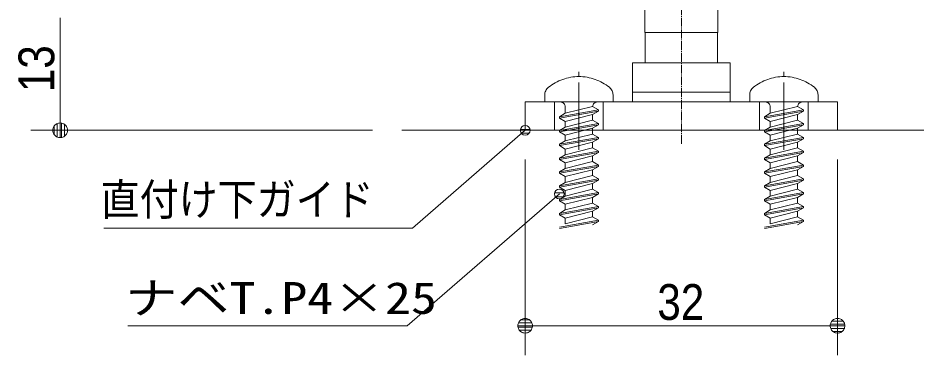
# Model space of a CAD drawing. Units: millimetres, scale not verified, with parts at other scales. Extents: x -6062 to 6062, y -3045 to 3045.
# Drawn here: x 532 to 1452, y -2134 to -1789 of the extents above; entities that cross this region are included whole.
import ezdxf
from ezdxf.enums import TextEntityAlignment as Align

# ---------------------------------------------------------------- set-up
doc = ezdxf.new("R2010")
doc.units = ezdxf.units.MM
doc.header["$LTSCALE"] = 20
doc.linetypes.add('CHAIN2', pattern=[12, 9, -1, 1, -1])
for name, color, linetype, lineweight in [('0-1_3一般', 7, 'Continuous', 9), ('0-2_2寸法-3', 7, 'Continuous', 9), ('0-3_2寸法-1', 7, 'Continuous', 9), ('0-4_0', 7, 'Continuous', 9)]:
    doc.layers.add(name, color=color, linetype=linetype, lineweight=lineweight)
doc.styles.add('ＭＳ ゴシック', font='')
doc.styles.add('ＭＳ Ｐゴシック', font='')
doc.styles.get('ＭＳ ゴシック').set_extended_font_data('MS Gothic')
doc.styles.get('ＭＳ Ｐゴシック').set_extended_font_data('MS PGothic')

# ---------------------------------------------------------------- blocks, each defined once
blk = doc.blocks.new('_Dot')
at = {"layer": '0-4_0'}
for p, q in [((-10, 0), (-20, 0)), ((9.78, 2), (-9.78, 2)), ((7.99, 6), (-7.99, 6)), ((9.16, -3.98), (-9.16, -3.98)), ((6, -7.98), (-6, -7.98))]:
    blk.add_line(p, q, dxfattribs=at)
for points in [[(10, 0), (9.92, 1.25), (9.69, 2.49), (9.3, 3.68), (8.76, 4.82), (8.09, 5.88), (7.29, 6.85), (6.37, 7.71), (5.36, 8.44), (4.26, 9.05), (3.09, 9.51), (1.87, 9.82), (0.63, 9.98), (-0.63, 9.98), (-1.87, 9.82), (-3.09, 9.51), (-4.26, 9.05), (-5.36, 8.44), (-6.37, 7.71), (-7.29, 6.85), (-8.09, 5.88), (-8.76, 4.82), (-9.3, 3.68), (-9.69, 2.49), (-9.92, 1.25), (-10, 0), (0, 0)], [(-10, 0), (-9.92, -1.25), (-9.69, -2.49), (-9.3, -3.68), (-8.76, -4.82), (-8.09, -5.88), (-7.29, -6.85), (-6.37, -7.71), (-5.36, -8.44), (-4.26, -9.05), (-3.09, -9.51), (-1.87, -9.82), (-0.63, -9.98), (0.63, -9.98), (1.87, -9.82), (3.09, -9.51), (4.26, -9.05), (5.36, -8.44), (6.37, -7.71), (7.29, -6.85), (8.09, -5.88), (8.76, -4.82), (9.3, -3.68), (9.69, -2.49), (9.92, -1.25), (10, 0), (0, 0)]]:
    blk.add_lwpolyline(points, close=True, dxfattribs=at)
blk = doc.blocks.new('グループ-23')
at = {"layer": '0-1_3一般'}
blk.add_line((54256.6, -38080), (74384, -38080), dxfattribs=at)
blk = doc.blocks.new('グループ-27')
at = {"layer": '0-1_3一般'}
for p, q in [((62084, -36980), (62084, -36883.3)), ((61384, -37500), (61384, -37355.5)), ((62784, -37500), (62464, -37500)), ((62784, -37355.5), (62784, -37500)), ((62484, -37660), (61684, -37801.3)), ((62364, -37590.7), (61804, -37732.1)), ((61804, -37732.1), (61804, -37600)), ((62364.4, -37591), (62364, -37590.7)), ((62484, -37660), (62364.4, -37591)), ((62484, -37660), (62484, -37686.7)), ((61804, -37732.1), (61684, -37801.3)), ((61684, -37801.3), (61684, -37828)), ((61684, -37828), (61804, -37897.3)), ((61804, -37897.3), (62364, -37755.9)), ((62364, -37873.4), (61804, -38014.7)), ((61804, -38014.7), (61804, -37897.3)), ((62364, -37873.4), (62364, -37755.9)), ((62484, -37942.7), (62364, -37873.4)), ((61684, -38110.7), (62484, -37969.3)), ((61804, -38014.7), (61684, -38084)), ((62484, -37969.3), (62364, -38038.6)), ((62364, -38156.1), (62364, -38038.6)), ((62484, -37942.7), (62484, -37969.3)), ((62484, -38225.3), (61684, -38366.7)), ((61804, -38297.4), (61804, -38179.9)), ((62484, -38225.3), (62484, -38252)), ((61804, -38297.4), (61684, -38366.7)), ((61684, -38366.7), (61684, -38393.3)), ((61684, -38393.3), (61804, -38462.6)), ((61804, -38462.6), (62364, -38321.3)), ((62364, -38438.7), (61804, -38580.1)), ((62364, -38438.7), (62364, -38321.3)), ((62484, -38508), (62364, -38438.7)), ((61684, -38676), (62484, -38534.7)), ((61804, -38580.1), (61684, -38649.3)), ((61804, -38580.1), (61804, -38462.6)), ((62484, -38534.7), (62364, -38603.9)), ((62364, -38721.4), (62364, -38603.9)), ((62484, -38508), (62484, -38534.7)), ((62484, -38790.7), (61684, -38932)), ((61804, -38862.7), (61804, -38745.3)), ((62484, -38790.7), (62484, -38817.3)), ((61804, -38862.7), (61684, -38932)), ((61684, -38932), (61684, -38958.7)), ((61684, -38958.7), (61804, -39027.9)), ((61804, -39027.9), (62364, -38886.6)), ((62364, -39004.1), (61804, -39145.4)), ((62364, -39004.1), (62364, -38886.6)), ((62484, -39073.3), (62364, -39004.1)), ((61684, -39241.3), (62484, -39100)), ((61804, -39145.4), (61684, -39214.7)), ((61804, -39145.4), (61804, -39027.9)), ((62484, -39100), (62364, -39169.3)), ((62364, -39286.7), (62364, -39169.3)), ((62484, -39073.3), (62484, -39100)), ((62484, -39356), (61684, -39497.3)), ((62364, -39286.7), (61804, -39428.1)), ((61804, -39428.1), (61804, -39310.6)), ((62484, -39356), (62364, -39286.7)), ((62484, -39356), (62484, -39382.7)), ((61804, -39428.1), (61684, -39497.3)), ((61684, -39524), (61804, -39593.3)), ((61804, -39593.3), (62364, -39451.9)), ((62484, -39382.7), (62364, -39451.9)), ((62364, -39569.4), (62364, -39451.9)), ((61684, -39806.7), (62484, -39665.3)), ((61684, -39806.7), (62484, -39665.3)), ((61804, -39710.7), (61684, -39780)), ((62484, -39638.7), (62364, -39569.4)), ((62484, -39665.3), (62364, -39734.6)), ((62484, -39665.3), (62364, -39734.6)), ((62484, -39665.3), (62364, -39734.6)), ((62484, -39665.3), (62364, -39734.6)), ((62484, -39665.3), (62364, -39734.6)), ((62484, -39665.3), (62364, -39734.6)), ((62364, -39852.1), (62364, -39734.6)), ((62484, -39638.7), (62484, -39665.3)), ((62484, -39638.7), (62484, -39665.3)), ((62484, -39638.7), (62484, -39665.3)), ((62484, -39921.3), (61684, -40062.7)), ((62484, -39921.3), (62484, -39948))]:
    blk.add_line(p, q, dxfattribs=at)
for points in [[(62464, -37500), (61704, -37500), (61384, -37500)], [(61684, -37828), (62484, -37686.7), (62364, -37755.9)], [(62484, -37942.7), (61684, -38084), (61684, -38110.7)], [(61684, -38110.7), (61804, -38179.9), (62364, -38038.6)], [(61684, -38393.3), (62484, -38252), (62364, -38321.3)], [(62484, -38225.3), (62364, -38156.1), (61804, -38297.4)], [(62484, -38508), (61684, -38649.3), (61684, -38676)], [(61684, -38676), (61804, -38745.3), (62364, -38603.9)], [(61684, -38958.7), (62484, -38817.3), (62364, -38886.6)], [(62484, -38790.7), (62364, -38721.4), (61804, -38862.7)], [(62484, -39073.3), (61684, -39214.7), (61684, -39241.3)], [(61684, -39241.3), (61804, -39310.6), (62364, -39169.3)], [(61684, -39524), (62484, -39382.7), (62364, -39451.9)], [(61684, -39497.3), (61684, -39524), (62484, -39382.7), (62364, -39451.9)], [(62484, -39638.7), (61684, -39780), (61684, -39806.7)], [(61684, -39806.7), (61804, -39875.9), (62364, -39734.6)], [(62364, -39569.4), (61804, -39710.7), (61804, -39593.3)], [(62484, -39921.3), (62364, -39852.1), (61804, -39993.4), (61804, -39875.9)], [(61684, -40089.3), (62484, -39948), (62364, -40017.3)]]:
    blk.add_lwpolyline(points, dxfattribs=at)
for centre, radius, start, end in [((62084, -37980), 1000, 90, 109.34109), ((62084, -37980), 1000, 70.65891, 90), ((62084, -37980), 1000, 109.34109, 128.68219), ((62084, -37980), 1000, 51.31781, 70.65891), ((61584, -37355.5), 200, 154.34109, 180), ((61584, -37355.5), 200, 128.68219, 154.34109), ((62584, -37355.5), 200, 25.65891, 51.31781), ((62584, -37355.5), 200, 0, 25.65891), ((61704, -37600), 100, 45, 90), ((61704, -37600), 100, 0, 45), ((62464, -37600), 100, 132.40515, 174.8103), ((62464, -37600), 100, 90, 132.40515)]:
    blk.add_arc(centre, radius, start, end, dxfattribs=at)
blk = doc.blocks.new('グループ-31')
at = {"layer": '0-1_3一般'}
for p, q in [((57884, -36980), (57884, -36883.3)), ((57184, -37500), (57184, -37355.5)), ((57504, -37500), (57184, -37500)), ((58264, -37500), (57504, -37500)), ((57484, -37828), (58284, -37686.7)), ((58164, -37590.7), (57604, -37732.1)), ((57604, -37732.1), (57604, -37600)), ((58164.4, -37591), (58164, -37590.7)), ((58284, -37686.7), (58164, -37755.9)), ((58284, -37660), (58164.4, -37591)), ((58284, -37660), (58284, -37686.7)), ((57604, -37732.1), (57484, -37801.3)), ((57604, -38014.7), (57604, -37897.3)), ((58164, -37873.4), (58164, -37755.9)), ((58284, -37942.7), (57484, -38084)), ((57604, -38014.7), (57484, -38084)), ((57484, -38084), (57484, -38110.7)), ((57604, -38179.9), (58164, -38038.6)), ((58164, -38156.1), (58164, -38038.6)), ((58284, -37942.7), (58284, -37969.3)), ((57484, -38110.7), (57604, -38179.9)), ((57484, -38393.3), (58284, -38252)), ((58164, -38156.1), (57604, -38297.4)), ((57604, -38297.4), (57604, -38179.9)), ((58284, -38225.3), (58164, -38156.1)), ((58284, -38252), (58164, -38321.3)), ((58284, -38225.3), (58284, -38252)), ((57604, -38297.4), (57484, -38366.7)), ((58164, -38438.7), (58164, -38321.3)), ((58284, -38508), (57484, -38649.3)), ((57604, -38580.1), (57484, -38649.3)), ((57604, -38580.1), (57604, -38462.6)), ((57604, -38745.3), (58164, -38603.9)), ((58164, -38721.4), (58164, -38603.9)), ((58284, -38508), (58284, -38534.7)), ((57484, -38649.3), (57484, -38676)), ((57484, -38676), (57604, -38745.3)), ((57484, -38958.7), (58284, -38817.3)), ((58164, -38721.4), (57604, -38862.7)), ((57604, -38862.7), (57604, -38745.3)), ((58284, -38790.7), (58164, -38721.4)), ((58284, -38817.3), (58164, -38886.6)), ((58284, -38790.7), (58284, -38817.3)), ((57604, -38862.7), (57484, -38932)), ((58164, -39004.1), (58164, -38886.6)), ((58284, -39073.3), (57484, -39214.7)), ((57604, -39145.4), (57484, -39214.7)), ((57604, -39145.4), (57604, -39027.9)), ((57604, -39310.6), (58164, -39169.3)), ((58164, -39286.7), (58164, -39169.3)), ((58284, -39073.3), (58284, -39100)), ((57484, -39214.7), (57484, -39241.3)), ((57484, -39241.3), (57604, -39310.6)), ((58284, -39356), (57484, -39497.3)), ((58284, -39356), (58164, -39286.7)), ((58284, -39356), (58284, -39382.7)), ((57484, -39524), (58284, -39382.7)), ((57484, -39524), (58284, -39382.7)), ((57604, -39428.1), (57484, -39497.3)), ((57484, -39497.3), (57484, -39524)), ((58284, -39382.7), (58164, -39451.9)), ((58284, -39382.7), (58164, -39451.9)), ((58284, -39382.7), (58164, -39451.9)), ((58164, -39569.4), (58164, -39451.9)), ((58284, -39638.7), (57484, -39780)), ((57604, -39710.7), (57484, -39780)), ((58164, -39569.4), (57604, -39710.7)), ((57604, -39710.7), (57604, -39593.3)), ((57604, -39875.9), (58164, -39734.6)), ((58284, -39638.7), (58164, -39569.4)), ((58284, -39665.3), (58164, -39734.6)), ((58284, -39665.3), (58164, -39734.6)), ((58284, -39665.3), (58164, -39734.6)), ((58164, -39852.1), (58164, -39734.6)), ((58284, -39638.7), (58284, -39665.3)), ((58284, -39638.7), (58284, -39665.3)), ((57484, -39780), (57484, -39806.7)), ((57484, -39806.7), (57604, -39875.9)), ((58284, -39921.3), (57484, -40062.7)), ((58164, -39852.1), (57604, -39993.4)), ((57604, -39993.4), (57604, -39875.9)), ((58284, -39921.3), (58164, -39852.1)), ((58284, -39921.3), (58284, -39948)), ((57484, -40089.3), (58284, -39948)), ((58284, -39948), (58164, -40017.3))]:
    blk.add_line(p, q, dxfattribs=at)
for points in [[(58584, -37355.5), (58584, -37500), (58264, -37500)], [(58284, -37660), (57484, -37801.3), (57484, -37828)], [(57484, -37828), (57604, -37897.3), (58164, -37755.9)], [(58284, -37942.7), (58164, -37873.4), (57604, -38014.7)], [(57484, -38110.7), (58284, -37969.3), (58164, -38038.6)], [(58284, -38225.3), (57484, -38366.7), (57484, -38393.3)], [(57484, -38393.3), (57604, -38462.6), (58164, -38321.3)], [(58284, -38508), (58164, -38438.7), (57604, -38580.1)], [(57484, -38676), (58284, -38534.7), (58164, -38603.9)], [(58284, -38790.7), (57484, -38932), (57484, -38958.7)], [(57484, -38958.7), (57604, -39027.9), (58164, -38886.6)], [(58284, -39073.3), (58164, -39004.1), (57604, -39145.4)], [(57484, -39241.3), (58284, -39100), (58164, -39169.3)], [(58164, -39286.7), (57604, -39428.1), (57604, -39310.6)], [(57484, -39524), (57604, -39593.3), (58164, -39451.9)], [(57484, -39806.7), (58284, -39665.3), (58164, -39734.6)], [(57484, -39806.7), (58284, -39665.3), (58164, -39734.6)], [(58284, -39638.7), (58284, -39665.3), (58164, -39734.6)]]:
    blk.add_lwpolyline(points, dxfattribs=at)
for centre, radius, start, end in [((57884, -37980), 1000, 90, 109.34109), ((57884, -37980), 1000, 70.65891, 90), ((57884, -37980), 1000, 109.34109, 128.68219), ((57884, -37980), 1000, 51.31781, 70.65891), ((57384, -37355.5), 200, 154.34109, 180), ((57384, -37355.5), 200, 128.68219, 154.34109), ((58384, -37355.5), 200, 25.65891, 51.31781), ((58384, -37355.5), 200, 0, 25.65891), ((57504, -37600), 100, 45, 90), ((57504, -37600), 100, 0, 45), ((58264, -37600), 100, 132.40515, 174.8103), ((58264, -37600), 100, 90, 132.40515)]:
    blk.add_arc(centre, radius, start, end, dxfattribs=at)
blk = doc.blocks.new('グループ-35')
at = {"layer": '0-1_3一般'}
for p, q in [((60634, -33580), (59334, -33580)), ((60734, -36080), (60734, -33680))]:
    blk.add_line(p, q, dxfattribs=at)
blk.add_lwpolyline([(59234, -33680), (59234, -36080), (60734, -36080)], dxfattribs=at)
for centre, start, end in [((59334, -33680), 135, 180), ((59334, -33680), 90, 135), ((60634, -33680), 45, 90), ((60634, -33680), 0, 45)]:
    blk.add_arc(centre, 100, start, end, dxfattribs=at)
blk = doc.blocks.new('グループ-36')
at = {"layer": '0-1_3一般', "linetype": 'CHAIN2'}
blk.add_line((59984, -38357.5), (59984, -28238.5), dxfattribs=at)
at = {"layer": '0-1_3一般'}
for p, q in [((60724, -36080), (59244, -36080)), ((59244, -36080), (59244, -36700)), ((60724, -36080), (60724, -36700)), ((58984, -37300), (58984, -36700)), ((60384, -36700), (60984, -36700)), ((60984, -37300), (60984, -36700)), ((60984, -37300), (58984, -37300))]:
    blk.add_line(p, q, dxfattribs=at)
blk.add_lwpolyline([(58984, -36700), (59584, -36700), (60384, -36700)], dxfattribs=at)
blk = doc.blocks.new('グループ-37')
at = {"layer": '0-1_3一般'}
for p, q in [((57884, -38480), (57884, -37100)), ((62084, -38480), (62084, -37100)), ((58984, -37300), (58984, -37500)), ((60984, -37300), (58984, -37300)), ((60984, -37500), (60984, -37300)), ((56784, -37500), (63184, -37500)), ((56784, -38080), (56784, -37500)), ((57384, -38080), (57384, -37500)), ((58384, -37500), (58384, -38080)), ((61584, -38080), (61584, -37500)), ((62584, -37500), (62584, -38080)), ((63184, -37500), (63184, -38080)), ((63184, -38080), (56784, -38080))]:
    blk.add_line(p, q, dxfattribs=at)
for name in ['グループ-36', 'グループ-35']:
    blk.add_blockref(name, (0, 0), dxfattribs=at)
blk = doc.blocks.new('グループ-40')
at = {"layer": '0-1_3一般'}
for name in ['グループ-37', 'グループ-31', 'グループ-27']:
    blk.add_blockref(name, (0, 0), dxfattribs=at)
blk = doc.blocks.new('グループ-42')
at = {"layer": '0-1_3一般'}
for name in ['グループ-40', 'グループ-23']:
    blk.add_blockref(name, (0, 0), dxfattribs=at)

msp = doc.modelspace()

# ---------------------------------------------------------------- linework, layer by layer
at = {"layer": '0-2_2寸法-3'}
for p, q in [((1056.59, -1903.01), (1046.81, -1903.01)), ((1051.86, -1899.01), (1051.54, -1899.01)), ((1051.86, -1899.01), (1051.54, -1899.01)), ((1055.7, -1907.01), (1047.7, -1907.01)), ((1091.59, -1968.14), (1081.81, -1968.14)), ((1086.86, -1964.14), (1086.54, -1964.14)), ((1086.86, -1964.14), (1086.54, -1964.14)), ((1090.7, -1972.14), (1082.7, -1972.14))]:
    msp.add_line(p, q, dxfattribs=at)
for points in [[(1051.7, -1904), (936.23, -2004), (620.22, -2004)], [(1086.7, -1969.13), (930.97, -2104), (644.67, -2104)]]:
    msp.add_lwpolyline(points, dxfattribs=at)
for centre in [(1051.7, -1904), (1051.7, -1904), (1086.7, -1969.13), (1086.7, -1969.13)]:
    msp.add_circle(centre, 5.01, dxfattribs=at)
at = {"layer": '0-3_2寸法-1'}
for p, q in [((575.33, -1789.01), (575.33, -1888.99)), ((895.33, -1904), (545.33, -1904)), ((1051.7, -1934), (1051.7, -2134)), ((1371.7, -1934), (1371.7, -2134)), ((1356.69, -2104), (1066.71, -2104))]:
    msp.add_line(p, q, dxfattribs=at)

# ---------------------------------------------------------------- block references
at = {"layer": '0-1_3一般', "xscale": 0.05, "yscale": 0.05}
msp.add_blockref('グループ-42', (-1787.5, 0), dxfattribs=at)
at = {"layer": '0-3_2寸法-1', "xscale": 0.7503418, "yscale": 0.7503418}
for p, rotation in [((575.33, -1904), 270), ((1051.7, -2104), 180)]:
    msp.add_blockref('_Dot', p, dxfattribs=dict(at, rotation=rotation))
msp.add_blockref('_Dot', (1371.7, -2104), dxfattribs=at)

# ---------------------------------------------------------------- texts
at = {"layer": '0-2_2寸法-3', "style": 'ＭＳ ゴシック'}
for s, width, p in [('直付け下ガイド', 0.9, (616.77, -2000.83)), ('ナベT.P4×25', 1.2, (642.17, -2101.61))]:
    msp.add_text(s, height=32.55, dxfattribs=dict(at, width=width)).set_placement(p, align=Align.BOTTOM_LEFT)
at = {"layer": '0-3_2寸法-1', "style": 'ＭＳ Ｐゴシック', "width": 0.9}
msp.add_text('13', height=36.66, rotation=90, dxfattribs=at).set_placement((580.29, -1864.93), align=Align.BOTTOM_LEFT)
msp.add_text('32', height=36.66, dxfattribs=at).set_placement((1187.11, -2109.06), align=Align.BOTTOM_LEFT)

doc.saveas('drawing.dxf')
